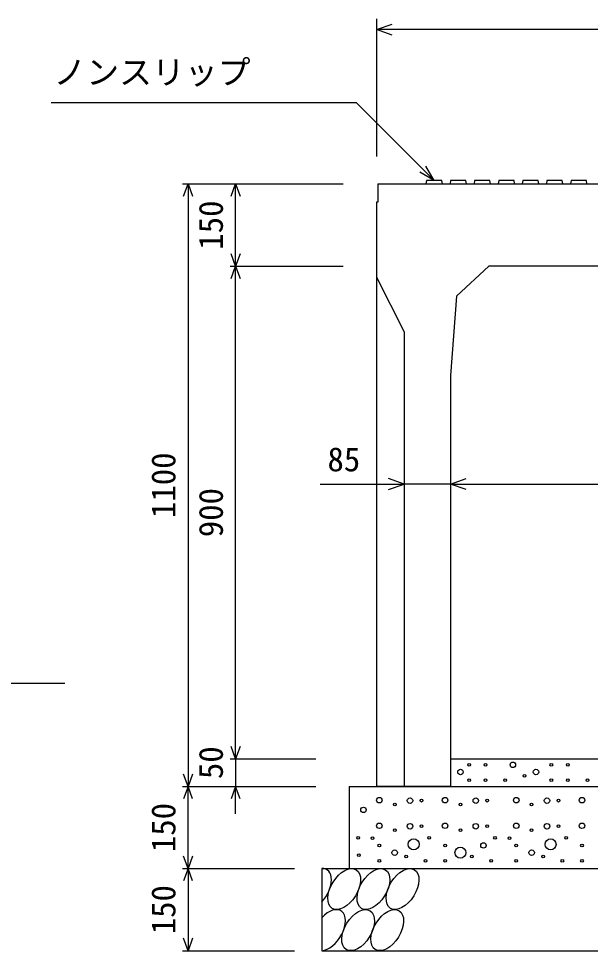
# Model space of a CAD drawing. Units: millimetres, scale not verified. Extents: x -16800 to 16800, y -5940 to 5940.
# Drawn here: x 8461 to 9505, y 2185 to 3891 of the extents above; entities that cross this region are included whole.
import ezdxf
from ezdxf.enums import TextEntityAlignment as Align

# ---------------------------------------------------------------- set-up
doc = ezdxf.new("R2010")
doc.units = ezdxf.units.MM
doc.header["$LTSCALE"] = 20
for name, color, linetype, lineweight in [('0-0_DIM', 7, 'Continuous', 25), ('0-2_HATCH', 6, 'Continuous', 25), ('0-5_OUTLINE', 3, 'Continuous', 25)]:
    doc.layers.add(name, color=color, linetype=linetype, lineweight=lineweight)
doc.styles.add('ＭＳ ゴシック', font='')
doc.styles.get('ＭＳ ゴシック').set_extended_font_data('MS Gothic')

msp = doc.modelspace()

# ---------------------------------------------------------------- linework, layer by layer
at = {"layer": '0-0_DIM'}
for p, q in [((9115, 3891.4), (9115, 3639.66)), ((10085, 3871.4), (9115, 3871.4)), ((8520.9, 3738.37), (9077.79, 3738.37)), ((9220, 3596.16), (9077.79, 3738.37)), ((9220, 3596.16), (9205, 3622.14)), ((9220, 3596.16), (9194.02, 3611.16)), ((8760.8, 3589.66), (9054.13, 3589.66)), ((8770.8, 3589.66), (8770.8, 2489.66)), ((8857.46, 3439.66), (8857.46, 3589.66)), ((8847.46, 3439.66), (9054.13, 3439.66)), ((8857.46, 2539.66), (8857.46, 3439.66)), ((9011.78, 3041.71), (9165, 3041.71)), ((9250, 3041.71), (9165, 3041.71)), ((9250, 3041.71), (9950, 3041.71)), ((7898.65, 2678.32), (8545.53, 2678.32)), ((8847.46, 2539.66), (9004.13, 2539.66)), ((8857.46, 2539.66), (8857.46, 2489.66)), ((8760.8, 2489.66), (9004.13, 2489.66)), ((8770.8, 2339.66), (8770.8, 2489.66)), ((8857.46, 2439.66), (8857.46, 2489.66)), ((8760.8, 2339.66), (8965, 2339.66)), ((8770.8, 2339.66), (8770.8, 2189.66)), ((8760.8, 2189.66), (8965, 2189.66))]:
    msp.add_line(p, q, dxfattribs=at)
for points in [[(9143.23, 3861.14), (9115.04, 3871.4), (9143.23, 3881.66)], [(8762.59, 3567.11), (8770.8, 3589.66), (8779.01, 3567.11)], [(8849.26, 3567.11), (8857.46, 3589.66), (8865.67, 3567.11)], [(8865.67, 3462.21), (8857.46, 3439.66), (8849.26, 3462.21)], [(8849.26, 3417.11), (8857.46, 3439.66), (8865.67, 3417.11)], [(9136.81, 3031.45), (9165, 3041.71), (9136.81, 3051.97)], [(9278.19, 3031.45), (9250, 3041.71), (9278.19, 3051.97)], [(8865.67, 2562.21), (8857.46, 2539.66), (8849.26, 2562.21)], [(8779.01, 2512.21), (8770.8, 2489.66), (8762.59, 2512.21)], [(8779.01, 2467.11), (8770.8, 2489.66), (8762.59, 2467.11)], [(8865.67, 2467.11), (8857.46, 2489.66), (8849.26, 2467.11)], [(8779.01, 2362.21), (8770.8, 2339.66), (8762.59, 2362.21)], [(8779.01, 2317.11), (8770.8, 2339.66), (8762.59, 2317.11)], [(8779.01, 2212.21), (8770.8, 2189.66), (8762.59, 2212.21)]]:
    msp.add_lwpolyline(points, dxfattribs=at)
at = {"layer": '0-2_HATCH'}
for points in [[(9235, 3589.66), (9234, 3596.16), (9206, 3596.16), (9205, 3589.66)], [(9279, 3589.66), (9278, 3596.16), (9250, 3596.16), (9249, 3589.66)], [(9323, 3589.66), (9322, 3596.16), (9294, 3596.16), (9293, 3589.66)], [(9367, 3589.66), (9366, 3596.16), (9338, 3596.16), (9337, 3589.66)], [(9411, 3589.66), (9410, 3596.16), (9382, 3596.16), (9381, 3589.66)], [(9455, 3589.66), (9454, 3596.16), (9426, 3596.16), (9425, 3589.66)], [(9499, 3589.66), (9498, 3596.16), (9470, 3596.16), (9469, 3589.66)]]:
    msp.add_lwpolyline(points, dxfattribs=at)
for centre, radius in [((9283.97, 2528.97), 2.5), ((9313.97, 2528.97), 2.5), ((9363.88, 2528.97), 5), ((9433.97, 2528.97), 2.5), ((9463.97, 2528.97), 2.5), ((9268.08, 2515.84), 5), ((9384.9, 2508.84), 2.5), ((9405.93, 2515.84), 5), ((9283.97, 2500.96), 2.5), ((9313.97, 2500.96), 2.5), ((9349.86, 2500.96), 2.5), ((9433.97, 2500.96), 2.5), ((9463.97, 2500.96), 2.5), ((9499.86, 2500.96), 2.5), ((9119.97, 2464.51), 5), ((9148.01, 2456.64), 2.5), ((9176.04, 2463.64), 5), ((9197.07, 2463.64), 2.5), ((9239.97, 2464.51), 5), ((9268.01, 2456.64), 2.5), ((9296.04, 2463.64), 5), ((9317.07, 2463.64), 2.5), ((9369.97, 2464.51), 5), ((9398.01, 2456.64), 2.5), ((9426.04, 2463.64), 5), ((9447.07, 2463.64), 2.5), ((9489.97, 2464.51), 5), ((9090.94, 2446.74), 5), ((9119.97, 2417.71), 5), ((9148.01, 2409.84), 2.5), ((9176.04, 2416.84), 5), ((9197.07, 2416.84), 2.5), ((9239.97, 2417.71), 5), ((9268.01, 2409.84), 2.5), ((9296.04, 2416.84), 5), ((9317.07, 2416.84), 2.5), ((9369.97, 2417.71), 5), ((9398.01, 2409.84), 2.5), ((9426.04, 2416.84), 5), ((9447.07, 2416.84), 2.5), ((9489.97, 2417.71), 5), ((9081.09, 2395.83), 2.5), ((9107.55, 2394.92), 2.5), ((9182.58, 2383.83), 10), ((9211.09, 2395.83), 2.5), ((9331.09, 2395.83), 2.5), ((9357.55, 2394.92), 2.5), ((9432.58, 2383.83), 10), ((9461.09, 2395.83), 2.5), ((9119.97, 2381.82), 2.5), ((9148.01, 2368.69), 5), ((9239.97, 2381.82), 2.5), ((9268.01, 2368.69), 10), ((9310.06, 2381.82), 5), ((9369.97, 2381.82), 2.5), ((9398.01, 2368.69), 5), ((9489.97, 2381.82), 2.5), ((9082.36, 2363.88), 2.5), ((9119.97, 2353.81), 2.5), ((9169.03, 2361.69), 2.5), ((9204.08, 2353.81), 2.5), ((9239.97, 2353.81), 2.5), ((9289.03, 2361.69), 2.5), ((9324.08, 2353.81), 2.5), ((9369.97, 2353.81), 2.5), ((9419.03, 2361.69), 2.5), ((9454.08, 2353.81), 2.5), ((9489.97, 2353.81), 2.5)]:
    msp.add_circle(centre, radius, dxfattribs=at)
for centre, start_param, end_param in [((9002.64, 2302.14), 4.385593, 6.6745444), ((9027.96, 2227.15), 3.5111464, 7.548991)]:
    msp.add_ellipse(centre, major_axis=(21.81, 35.31), ratio=0.5792, start_param=start_param, end_param=end_param, dxfattribs=at)
for centre in [(9055.84, 2302.14), (9109.05, 2302.14), (9162.26, 2302.14), (9081.16, 2227.15), (9134.37, 2227.15)]:
    msp.add_ellipse(centre, major_axis=(21.81, 35.31), ratio=0.5792, dxfattribs=at)
at = {"layer": '0-5_OUTLINE'}
for p, q in [((9117, 3589.66), (9600, 3589.66)), ((9117, 3589.66), (9117, 3556.66)), ((9117, 3556.66), (9115, 3556.66)), ((9115, 3556.66), (9115, 2489.66)), ((9260.89, 3384.81), (9320, 3439.66)), ((9880, 3439.66), (9320, 3439.66)), ((9115, 3419.66), (9165, 3319.66)), ((9260.89, 3384.81), (9250, 3239.66)), ((9165, 3319.66), (9165, 2489.66)), ((9250, 3239.66), (9250, 2489.66)), ((9250, 2539.66), (9950, 2539.66)), ((9065, 2489.66), (9065, 2339.66)), ((9065, 2489.66), (10135, 2489.66)), ((9250, 2489.66), (9115, 2489.66)), ((9015, 2339.66), (9015, 2189.66)), ((9015, 2339.66), (10185, 2339.66)), ((9015, 2189.66), (10185, 2189.66))]:
    msp.add_line(p, q, dxfattribs=at)

# ---------------------------------------------------------------- texts
at = {"layer": '0-0_DIM', "style": 'ＭＳ ゴシック'}
for s, p in [('ノンスリップ', (8524.75, 3758.55)), ('85', (9025.22, 3051.71))]:
    msp.add_text(s, height=43.99, dxfattribs=at).set_placement(p, align=Align.BOTTOM_LEFT)
for s, p in [('150', (8847.46, 3469.66)), ('1100', (8760.8, 2979.66)), ('900', (8847.46, 2944.66)), ('50', (8847.46, 2502.99)), ('150', (8760.8, 2369.66)), ('150', (8760.8, 2219.66))]:
    msp.add_text(s, height=43.99, rotation=90, dxfattribs=at).set_placement(p, align=Align.BOTTOM_LEFT)

doc.saveas('drawing.dxf')
